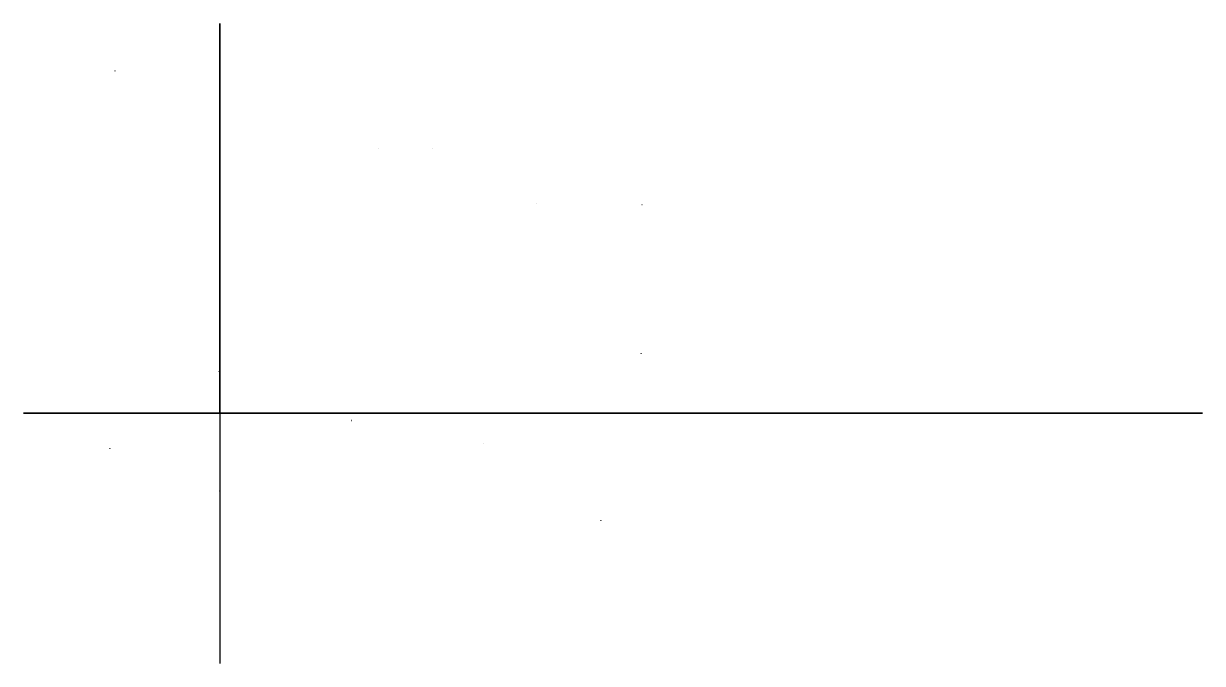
# Model space of a CAD drawing. Header units: inches. Extents: x -103 to 516629, y -101 to 5004404.
# Drawn here: x 498692 to 516629, y 4994673 to 5004404 of the extents above.
import ezdxf

# ---------------------------------------------------------------- set-up
doc = ezdxf.new("R2010")
doc.units = ezdxf.units.IN
doc.header["$MEASUREMENT"] = 0
doc.header["$PDMODE"] = 35

msp = doc.modelspace()

# ---------------------------------------------------------------- linework, layer by layer
at = {"color": 2, "true_color": 0xf1eb1f}
for p, q in [((501679, 4998480), (501679, 5004404)), ((501679, 5004404), (501679, 4994673)), ((516629, 4998480), (498692, 4998480)), ((498692, 4998480), (501679, 4998480)), ((501679, 4998480), (516629, 4998480))]:
    msp.add_line(p, q, dxfattribs=at)
for p in [(500083, 5003684), (504092, 5002500), (506493, 5001674), (508101, 5001651), (508090, 4999384), (501669, 4999116), (503679, 4998368), (500005, 4997944), (501680, 4997296), (507476, 4996849)]:
    msp.add_point(p)
at = {"color": 242, "true_color": 0xcd2027}
for p in [(504908, 5002500), (501679, 4998480), (505689, 4998022)]:
    msp.add_point(p, dxfattribs=at)

doc.saveas('drawing.dxf')
